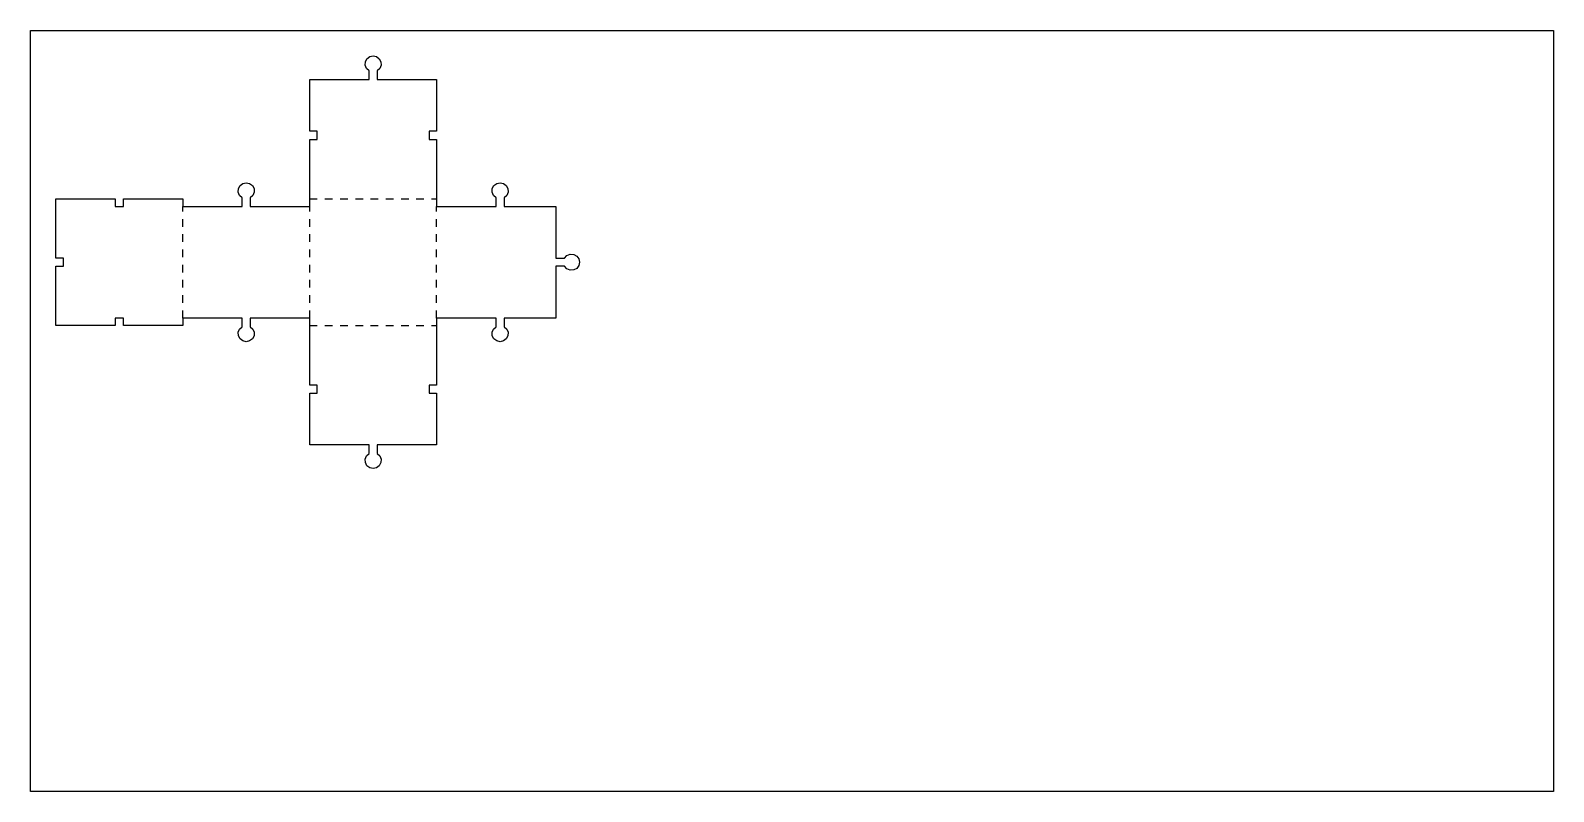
# Model space of a CAD drawing. Header units: metres. Extents: x 0 to 600, y 0 to 300.
import ezdxf

# ---------------------------------------------------------------- set-up
doc = ezdxf.new("R2010")
doc.units = ezdxf.units.M

msp = doc.modelspace()

# ---------------------------------------------------------------- linework, layer by layer
at = {"layer": '1'}
for p, q in [((131.933186, 287.64675), (132.567809, 288.865851)), ((132.567809, 288.865851), (133.658187, 289.702527)), ((133.658187, 289.702527), (135, 290)), ((135, 290), (136.341813, 289.702527)), ((136.341813, 289.702527), (137.432191, 288.865851)), ((137.432191, 288.865851), (138.066814, 287.64675)), ((131.873235, 286.273667), (131.933186, 287.64675)), ((132.399192, 285.003895), (131.873235, 286.273667)), ((133.4125, 284.075369), (132.399192, 285.003895)), ((133.4125, 280.65), (133.4125, 284.075369)), ((137.600808, 285.003895), (136.5875, 284.075369)), ((136.5875, 284.075369), (136.5875, 280.65)), ((138.126765, 286.273667), (137.600808, 285.003895)), ((138.066814, 287.64675), (138.126765, 286.273667)), ((110, 260.2375), (110, 280.65)), ((110, 280.65), (133.4125, 280.65)), ((136.5875, 280.65), (160, 280.65)), ((160, 280.65), (160, 260.2375)), ((113, 260.2375), (110, 260.2375)), ((113, 257.0625), (113, 260.2375)), ((160, 260.2375), (157, 260.2375)), ((157, 260.2375), (157, 257.0625)), ((110, 230.65), (110, 257.0625)), ((110, 257.0625), (113, 257.0625)), ((157, 257.0625), (160, 257.0625)), ((160, 257.0625), (160, 230.65)), ((83.658187, 239.702527), (85, 240)), ((85, 240), (86.341813, 239.702527)), ((183.658187, 239.702527), (185, 240)), ((185, 240), (186.341813, 239.702527)), ((81.873235, 236.273667), (81.933186, 237.64675)), ((82.399192, 235.003895), (81.873235, 236.273667)), ((81.933186, 237.64675), (82.567809, 238.865851)), ((83.4125, 234.075369), (82.399192, 235.003895)), ((82.567809, 238.865851), (83.658187, 239.702527)), ((83.4125, 230.65), (83.4125, 234.075369)), ((86.341813, 239.702527), (87.432191, 238.865851)), ((87.600808, 235.003895), (86.5875, 234.075369)), ((86.5875, 234.075369), (86.5875, 230.65)), ((87.432191, 238.865851), (88.066814, 237.64675)), ((88.126765, 236.273667), (87.600808, 235.003895)), ((88.066814, 237.64675), (88.126765, 236.273667)), ((181.873235, 236.273667), (181.933186, 237.64675)), ((182.399192, 235.003895), (181.873235, 236.273667)), ((181.933186, 237.64675), (182.567809, 238.865851)), ((183.4125, 234.075369), (182.399192, 235.003895)), ((182.567809, 238.865851), (183.658187, 239.702527)), ((183.4125, 230.65), (183.4125, 234.075369)), ((186.341813, 239.702527), (187.432191, 238.865851)), ((187.600808, 235.003895), (186.5875, 234.075369)), ((186.5875, 234.075369), (186.5875, 230.65)), ((187.432191, 238.865851), (188.066814, 237.64675)), ((188.126765, 236.273667), (187.600808, 235.003895)), ((188.066814, 237.64675), (188.126765, 236.273667)), ((10, 210.2375), (10, 233.65)), ((10, 233.65), (33.4125, 233.65)), ((33.4125, 233.65), (33.4125, 230.65)), ((33.4125, 230.65), (36.5875, 230.65)), ((36.5875, 230.65), (36.5875, 233.65)), ((36.5875, 233.65), (60, 233.65)), ((60, 233.65), (60, 230.65)), ((60, 230.65), (83.4125, 230.65)), ((86.5875, 230.65), (110, 230.65)), ((160, 230.65), (183.4125, 230.65)), ((186.5875, 230.65), (207, 230.65)), ((207, 230.65), (207, 210.2375)), ((13, 210.2375), (10, 210.2375)), ((13, 207.0625), (13, 210.2375)), ((207, 210.2375), (210.425369, 210.2375)), ((210.425369, 210.2375), (211.353895, 211.250808)), ((211.353895, 211.250808), (212.623667, 211.776765)), ((212.623667, 211.776765), (213.99675, 211.716815)), ((213.99675, 211.716815), (215.215851, 211.082191)), ((215.215851, 211.082191), (216.052527, 209.991813)), ((10, 183.65), (10, 207.0625)), ((10, 207.0625), (13, 207.0625)), ((210.425369, 207.0625), (207, 207.0625)), ((207, 207.0625), (207, 186.65)), ((211.353895, 206.049192), (210.425369, 207.0625)), ((212.623667, 205.523235), (211.353895, 206.049192)), ((213.99675, 205.583186), (212.623667, 205.523235)), ((215.215851, 206.217809), (213.99675, 205.583186)), ((216.052527, 207.308187), (215.215851, 206.217809)), ((216.052527, 209.991813), (216.35, 208.65)), ((216.35, 208.65), (216.052527, 207.308187)), ((36.5875, 186.65), (33.4125, 186.65)), ((33.4125, 186.65), (33.4125, 183.65)), ((36.5875, 183.65), (36.5875, 186.65)), ((83.4125, 186.65), (60, 186.65)), ((60, 186.65), (60, 183.65)), ((83.4125, 183.224631), (83.4125, 186.65)), ((110, 186.65), (86.5875, 186.65)), ((86.5875, 186.65), (86.5875, 183.224631)), ((110, 160.2375), (110, 186.65)), ((183.4125, 186.65), (160, 186.65)), ((160, 186.65), (160, 160.2375)), ((183.4125, 183.224631), (183.4125, 186.65)), ((207, 186.65), (186.5875, 186.65)), ((186.5875, 186.65), (186.5875, 183.224631)), ((33.4125, 183.65), (10, 183.65)), ((60, 183.65), (36.5875, 183.65)), ((81.873235, 181.026333), (82.399192, 182.296105)), ((81.933186, 179.65325), (81.873235, 181.026333)), ((82.399192, 182.296105), (83.4125, 183.224631)), ((86.5875, 183.224631), (87.600808, 182.296105)), ((87.600808, 182.296105), (88.126765, 181.026333)), ((88.126765, 181.026333), (88.066814, 179.65325)), ((181.873235, 181.026333), (182.399192, 182.296105)), ((181.933186, 179.65325), (181.873235, 181.026333)), ((182.399192, 182.296105), (183.4125, 183.224631)), ((186.5875, 183.224631), (187.600808, 182.296105)), ((187.600808, 182.296105), (188.126765, 181.026333)), ((188.126765, 181.026333), (188.066814, 179.65325)), ((82.567809, 178.434149), (81.933186, 179.65325)), ((83.658187, 177.597473), (82.567809, 178.434149)), ((85, 177.3), (83.658187, 177.597473)), ((86.341813, 177.597473), (85, 177.3)), ((87.432191, 178.434149), (86.341813, 177.597473)), ((88.066814, 179.65325), (87.432191, 178.434149)), ((182.567809, 178.434149), (181.933186, 179.65325)), ((183.658187, 177.597473), (182.567809, 178.434149)), ((185, 177.3), (183.658187, 177.597473)), ((186.341813, 177.597473), (185, 177.3)), ((187.432191, 178.434149), (186.341813, 177.597473)), ((188.066814, 179.65325), (187.432191, 178.434149)), ((113, 160.2375), (110, 160.2375)), ((110, 136.65), (110, 157.0625)), ((110, 157.0625), (113, 157.0625)), ((113, 157.0625), (113, 160.2375)), ((160, 160.2375), (157, 160.2375)), ((157, 160.2375), (157, 157.0625)), ((157, 157.0625), (160, 157.0625)), ((160, 157.0625), (160, 136.65)), ((133.4125, 136.65), (110, 136.65)), ((131.873235, 131.026333), (132.399192, 132.296105)), ((132.399192, 132.296105), (133.4125, 133.224631)), ((133.4125, 133.224631), (133.4125, 136.65)), ((160, 136.65), (136.5875, 136.65)), ((136.5875, 136.65), (136.5875, 133.224631)), ((136.5875, 133.224631), (137.600808, 132.296105)), ((137.600808, 132.296105), (138.126765, 131.026333)), ((131.933186, 129.65325), (131.873235, 131.026333)), ((132.567809, 128.434149), (131.933186, 129.65325)), ((133.658187, 127.597473), (132.567809, 128.434149)), ((135, 127.3), (133.658187, 127.597473)), ((136.341813, 127.597473), (135, 127.3)), ((137.432191, 128.434149), (136.341813, 127.597473)), ((138.066814, 129.65325), (137.432191, 128.434149)), ((138.126765, 131.026333), (138.066814, 129.65325))]:
    msp.add_line(p, q, dxfattribs=at)
at = {"layer": 'fold-line'}
for p, q in [((60, 228.65), (60, 230.65)), ((110, 233.65), (113, 233.65)), ((110, 228.65), (110, 230.65)), ((116, 233.65), (119, 233.65)), ((122, 233.65), (125, 233.65)), ((128, 233.65), (131, 233.65)), ((134, 233.65), (137, 233.65)), ((140, 233.65), (143, 233.65)), ((146, 233.65), (149, 233.65)), ((152, 233.65), (155, 233.65)), ((158, 233.65), (160, 233.65)), ((160, 228.65), (160, 230.65)), ((60, 222.65), (60, 225.65)), ((110, 222.65), (110, 225.65)), ((160, 222.65), (160, 225.65)), ((60, 216.65), (60, 219.65)), ((110, 216.65), (110, 219.65)), ((160, 216.65), (160, 219.65)), ((60, 210.65), (60, 213.65)), ((110, 210.65), (110, 213.65)), ((160, 210.65), (160, 213.65)), ((60, 204.65), (60, 207.65)), ((110, 204.65), (110, 207.65)), ((160, 204.65), (160, 207.65)), ((60, 198.65), (60, 201.65)), ((110, 198.65), (110, 201.65)), ((160, 198.65), (160, 201.65)), ((60, 192.65), (60, 195.65)), ((110, 192.65), (110, 195.65)), ((160, 192.65), (160, 195.65)), ((60, 186.65), (60, 189.65)), ((110, 186.65), (110, 189.65)), ((160, 186.65), (160, 189.65)), ((110, 183.65), (113, 183.65)), ((116, 183.65), (119, 183.65)), ((122, 183.65), (125, 183.65)), ((128, 183.65), (131, 183.65)), ((134, 183.65), (137, 183.65)), ((140, 183.65), (143, 183.65)), ((146, 183.65), (149, 183.65)), ((152, 183.65), (155, 183.65)), ((158, 183.65), (160, 183.65))]:
    msp.add_line(p, q, dxfattribs=at)
at = {"layer": 'sheet_boundary'}
for p, q in [((0, 300), (600, 300)), ((0, 0), (0, 300)), ((600, 300), (600, 0)), ((600, 0), (0, 0))]:
    msp.add_line(p, q, dxfattribs=at)

doc.saveas('drawing.dxf')
